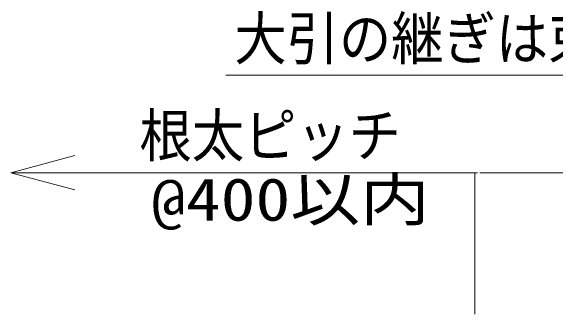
# Model space of a CAD drawing. Units: millimetres, scale not verified. Extents: x -12715 to 12220, y -3398 to 4210.
# Drawn here: x 1419.7 to 1554.6, y 2881.7 to 2956.8 of the extents above; entities that cross this region are included whole.
import ezdxf
from ezdxf.enums import TextEntityAlignment as Align

# ---------------------------------------------------------------- set-up
doc = ezdxf.new("R2010")
doc.units = ezdxf.units.MM
doc.header["$LTSCALE"] = 5.7
for name, color, linetype, lineweight in [('0-2_文字', 4, 'Continuous', 9), ('0-3_寸法', 7, 'Continuous', 9), ('0-7_0', 7, 'Continuous', 9)]:
    doc.layers.add(name, color=color, linetype=linetype, lineweight=lineweight)
doc.styles.add('ＭＳ ゴシック', font='')
doc.styles.get('ＭＳ ゴシック').set_extended_font_data('MS Gothic')

# ---------------------------------------------------------------- blocks, each defined once
blk = doc.blocks.new('_DOT')
at = {"layer": '0-7_0'}
for p, q in [((-20, 0), (-40, 0)), ((-10, 0), (10, 0))]:
    blk.add_line(p, q, dxfattribs=at)

msp = doc.modelspace()

# ---------------------------------------------------------------- linework, layer by layer
at = {"layer": '0-2_文字'}
msp.add_line((1642.066, 2940.882), (1473.034, 2940.882), dxfattribs=at)
at = {"layer": '0-3_寸法', "color": 4}
msp.add_line((1534.749, 2916.707), (1419.749, 2916.707), dxfattribs=at)
at = {"layer": '0-3_寸法'}
for p, q in [((1534.749, 2881.707), (1534.749, 2916.707)), ((1537.252, 2916.707), (1932.245, 2916.707))]:
    msp.add_line(p, q, dxfattribs=at)
at = {"layer": '0-3_寸法', "color": 4}
msp.add_lwpolyline([(1435.624, 2912.453), (1419.749, 2916.707), (1435.624, 2920.96)], dxfattribs=at)

# ---------------------------------------------------------------- block references
at = {"layer": '0-3_寸法', "xscale": 0.06259308, "yscale": 0.06259308, "rotation": 180}
msp.add_blockref('_DOT', (1534.749, 2916.707), dxfattribs=at)

# ---------------------------------------------------------------- texts
at = {"layer": '0-2_文字', "style": 'ＭＳ ゴシック', "width": 0.9}
msp.add_text('大引の継ぎは束上で行う。', height=10.56, dxfattribs=at).set_placement((1475.114, 2941.48), align=Align.BOTTOM_LEFT)
at = {"layer": '0-3_寸法', "color": 4, "style": 'ＭＳ ゴシック'}
for s, width, p in [('根太ピッチ', 0.9, (1451.617, 2917.499)), ('@400以内', 1.2, (1454.506, 2901.656))]:
    msp.add_text(s, height=10.56, dxfattribs=dict(at, width=width)).set_placement(p, align=Align.BOTTOM_LEFT)

doc.saveas('drawing.dxf')
